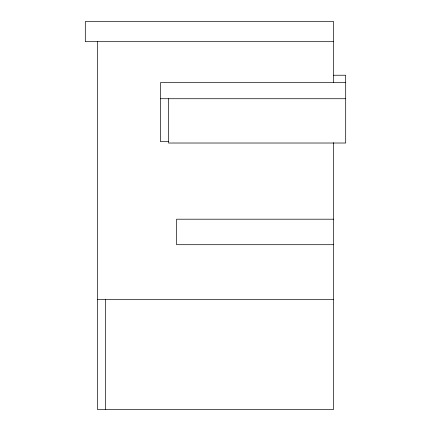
<?xml version="1.0" encoding="UTF-8"?>
<svg xmlns="http://www.w3.org/2000/svg" width="431" height="431" viewBox="0 0 431 431"><rect width="100%" height="100%" fill="white"/><g stroke="black" fill="none" stroke-linecap="round" stroke-linejoin="round"><path stroke-width="0.65" d="M333.616 41.683L85.306 41.683L85.306 21.55L333.616 21.55L333.616 82.725M333.616 75.236L345.694 75.236L345.694 143.022L168.521 143.022L168.521 98.726M345.694 82.623L160.467 82.623L160.467 141.68L168.521 141.68M160.467 98.726L345.694 98.726M333.616 219.201L176.575 219.201L176.575 244.7L333.616 244.7M97.384 299.389L333.616 299.389M333.616 142.613L333.616 409.45L97.384 409.45L97.384 41.683M105.439 299.189L105.439 409.45"/></g></svg>
